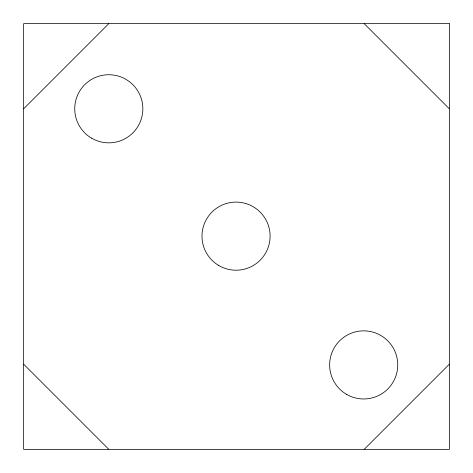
<?xml version="1.0" encoding="UTF-8"?>
<svg xmlns="http://www.w3.org/2000/svg" width="473" height="473" viewBox="0 0 473 473"><rect width="100%" height="100%" fill="white"/><g stroke="black" fill="none" stroke-linecap="round" stroke-linejoin="round"><path stroke-width="0.71" d="M23.65 108.79L108.79 23.65M364.21 449.35L449.35 364.21M364.21 23.65L449.35 108.79M23.65 364.21L108.79 449.35M449.35 23.65L23.65 23.65L23.65 449.35L449.35 449.35L449.35 23.65M346.331 394.21A34.056 34.056 0 0 0 397.746 365.298A34.056 34.056 0 0 0 346.999 335.227A34.056 34.056 0 0 0 346.331 394.21M218.686 265.454A34.056 34.056 0 0 0 270.095 236.541A34.056 34.056 0 0 0 219.348 206.47A34.056 34.056 0 0 0 218.686 265.454M91.431 138.086A34.056 34.056 0 0 0 142.846 109.174A34.056 34.056 0 0 0 92.099 79.103A34.056 34.056 0 0 0 91.431 138.086"/></g></svg>
